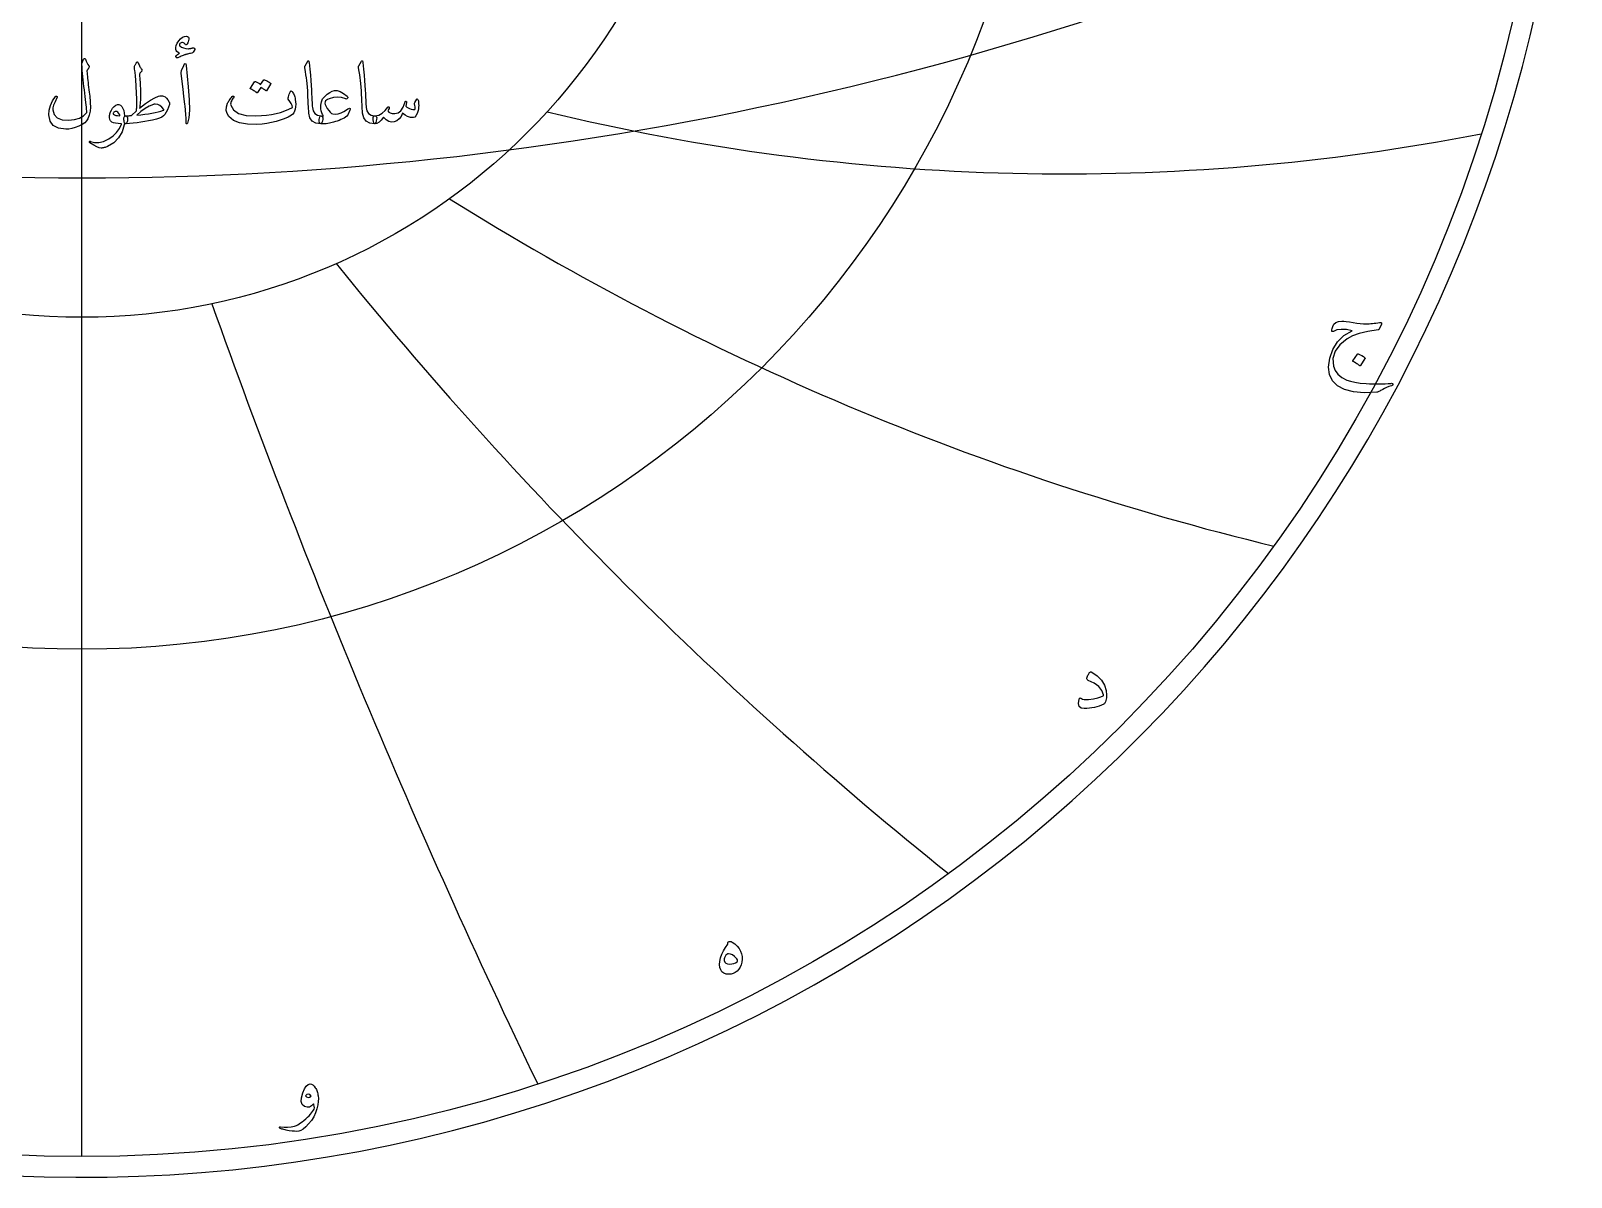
# Model space of a CAD drawing. Header units: millimetres. Extents: x -59 to 59, y -59 to 61.
# Drawn here: x -2 to 59.3, y -59.3 to -13.7 of the extents above; entities that cross this region are included whole.
import ezdxf

# ---------------------------------------------------------------- set-up
doc = ezdxf.new("R2010")
doc.units = ezdxf.units.MM
for name, color, linetype in [('CUT_OUTER', 1, 'Continuous'), ('ENGRAVE', 7, 'Continuous'), ('ENGRAVE_FINE', 8, 'Continuous'), ('TEXT', 5, 'Continuous')]:
    doc.layers.add(name, color=color, linetype=linetype)

msp = doc.modelspace()

# ---------------------------------------------------------------- linework, layer by layer
at = {"layer": 'CUT_OUTER'}
msp.add_arc((-0.0002, -0.0001), 59.3249, 136.054439, 87.802065, dxfattribs=at)
at = {"layer": 'ENGRAVE'}
for points in [[(0, -58.5), (0, 58.5)], [(0, -58.5), (0, -25.0665)]]:
    msp.add_lwpolyline(points, dxfattribs=at)
for radius in [58.5, 38.2935, 25.0665]:
    msp.add_circle((0, 0), radius, dxfattribs=at)
for centre, radius, start, end in [((39.1485, 67.8072), 87.1597, 256.3176, 280.973176), ((73.5698, 73.5698), 110.8667, 237.894618, 256.386299), ((134.8304, 77.8444), 160.329, 218.942336, 231.270124), ((300.3326, 80.4739), 313.2764, 199.58272, 205.746614)]:
    msp.add_arc(centre, radius, start, end, dxfattribs=at)
at = {"layer": 'ENGRAVE_FINE'}
msp.add_arc((0, 111.132), 130.6435, 243.541053, 296.458947, dxfattribs=at)
at = {"layer": 'TEXT'}
for points in [[(4.373, -14.5482), (4.3279, -14.5566), (4.2861, -14.5646), (4.2475, -14.5722), (4.2122, -14.5793), (4.1803, -14.5862), (4.152, -14.5931), (4.1275, -14.6001), (4.1066, -14.607), (4.0854, -14.6149), (4.0599, -14.6247), (4.0301, -14.6365), (3.9959, -14.6502), (3.9574, -14.6661), (3.9146, -14.6844), (3.8675, -14.705), (3.816, -14.7281), (3.795, -14.735), (3.7771, -14.735), (3.7622, -14.7281), (3.7503, -14.7142), (3.7432, -14.6803), (3.7633, -14.6407), (3.8106, -14.5955), (3.8852, -14.5447), (3.8281, -14.5123), (3.7849, -14.4772), (3.7555, -14.4396), (3.7399, -14.3994), (3.7369, -14.3235), (3.7555, -14.2411), (3.7957, -14.1523), (3.8575, -14.0569), (3.9313, -13.9715), (4.0072, -13.9125), (4.0852, -13.8798), (4.1655, -13.8735), (4.2102, -13.8848), (4.2407, -13.9081), (4.2569, -13.9436), (4.2589, -13.9912), (4.2511, -14.0426), (4.2381, -14.0898), (4.2199, -14.1326), (4.1966, -14.1711), (4.1732, -14.1981), (4.1516, -14.21), (4.1317, -14.2067), (4.1136, -14.1884), (4.0928, -14.1609), (4.0686, -14.1408), (4.0409, -14.128), (4.0098, -14.1226), (3.9771, -14.1226), (3.9484, -14.1295), (3.9235, -14.1434), (3.9025, -14.1641), (3.8872, -14.1892), (3.8826, -14.2126), (3.8889, -14.2342), (3.906, -14.2541), (3.97, -14.3015), (4.0478, -14.3363), (4.1395, -14.3585), (4.245, -14.3683), (4.2542, -14.3679), (4.2645, -14.367), (4.2758, -14.3653), (4.2883, -14.3631), (4.3018, -14.3604), (4.3164, -14.3575), (4.3321, -14.3543), (4.3488, -14.351), (4.367, -14.3476), (4.3834, -14.3445), (4.3981, -14.3416), (4.4111, -14.3389), (4.4225, -14.3366), (4.4327, -14.335), (4.4416, -14.334), (4.4491, -14.3337), (4.4634, -14.3352), (4.4751, -14.3397), (4.4842, -14.3473), (4.4907, -14.3579), (4.4948, -14.3681), (4.4967, -14.3778), (4.4965, -14.3871), (4.4941, -14.3959), (4.4606, -14.4587), (4.4293, -14.5049), (4.4001, -14.5348), (4.373, -14.5482)], [(0.0692, -14.7834), (0.0752, -14.7728), (0.083, -14.7653), (0.0925, -14.7607), (0.1038, -14.7592), (0.115, -14.7612), (0.1245, -14.767), (0.1323, -14.7767), (0.1384, -14.7903), (0.1706, -14.8697), (0.205, -14.9382), (0.2415, -14.996), (0.2802, -15.0429), (0.2917, -15.0598), (0.2949, -15.0792), (0.29, -15.1013), (0.2768, -15.1259), (0.2683, -15.1378), (0.2603, -15.1493), (0.2528, -15.1603), (0.2456, -15.1709), (0.2389, -15.1809), (0.2327, -15.1899), (0.2268, -15.1982), (0.2214, -15.2055), (0.2123, -15.2189), (0.2059, -15.2349), (0.202, -15.2535), (0.2007, -15.2747), (0.2048, -15.3345), (0.2102, -15.3997), (0.2169, -15.4703), (0.2249, -15.5463), (0.234, -15.6277), (0.2439, -15.7145), (0.2547, -15.8067), (0.2664, -15.9044), (0.2795, -16.0018), (0.291, -16.0933), (0.3011, -16.1791), (0.3096, -16.259), (0.3169, -16.3333), (0.323, -16.4021), (0.3281, -16.4656), (0.3321, -16.5236), (0.3367, -16.6955), (0.3226, -16.8584), (0.29, -17.0121), (0.2387, -17.1568), (0.1888, -17.2417), (0.1116, -17.3202), (0.0071, -17.3922), (-0.1245, -17.4578), (-0.2673, -17.512), (-0.4013, -17.5503), (-0.5267, -17.5726), (-0.6435, -17.5788), (-0.9358, -17.5386), (-1.1452, -17.4284), (-1.2714, -17.248), (-1.3147, -16.9976), (-1.2995, -16.811), (-1.2507, -16.6283), (-1.1681, -16.4495), (-1.0517, -16.2745), (-1.0429, -16.2644), (-1.0336, -16.2581), (-1.0238, -16.2557), (-1.0137, -16.2573), (-1.0029, -16.2614), (-0.9947, -16.2668), (-0.989, -16.2735), (-0.986, -16.2815), (-0.9838, -16.2934), (-0.9843, -16.3048), (-0.9873, -16.3158), (-0.9929, -16.3264), (-1.0723, -16.481), (-1.127, -16.6127), (-1.157, -16.7215), (-1.1625, -16.8073), (-1.1047, -16.9922), (-0.98, -17.1213), (-0.7882, -17.1946), (-0.5293, -17.2121), (-0.296, -17.1868), (-0.0977, -17.1282), (0.0655, -17.0363), (0.1937, -16.9111), (0.191, -16.8507), (0.1864, -16.7801), (0.1798, -16.6993), (0.1713, -16.6084), (0.1606, -16.5071), (0.1475, -16.3952), (0.132, -16.2727), (0.1142, -16.1396), (0.0973, -16.0023), (0.0813, -15.8672), (0.0662, -15.7342), (0.0519, -15.6034), (0.0387, -15.4747), (0.0268, -15.3482), (0.0162, -15.2239), (0.0069, -15.1017), (-0.0069, -14.9841), (-0.0063, -14.9707), (-0.0043, -14.9581), (-0.0011, -14.9465), (0.0035, -14.9357)], [(2.1796, -14.908), (2.1878, -14.8991), (2.1952, -14.8933), (2.2017, -14.8905), (2.2073, -14.8907), (2.214, -14.8937), (2.2202, -14.8993), (2.2261, -14.9075), (2.2315, -14.9184), (2.2534, -14.9651), (2.2743, -15.0083), (2.2941, -15.0481), (2.3128, -15.0844), (2.3306, -15.1169), (2.3478, -15.145), (2.3644, -15.1687), (2.3803, -15.1882), (2.3919, -15.2042), (2.3958, -15.2211), (2.3919, -15.2388), (2.3803, -15.2574), (2.3111, -15.3439), (2.3022, -15.3588), (2.2964, -15.3759), (2.2935, -15.3951), (2.2938, -15.4165), (2.305, -15.5798), (2.3145, -15.7236), (2.3223, -15.8479), (2.3284, -15.9528), (2.3329, -16.0384), (2.3361, -16.105), (2.3381, -16.1526), (2.3387, -16.1811), (2.338, -16.2655), (2.3357, -16.3455), (2.3319, -16.4212), (2.3266, -16.4925), (2.32, -16.5595), (2.3124, -16.6222), (2.3036, -16.6806), (2.2938, -16.7347), (2.5288, -16.5548), (2.7323, -16.4164), (2.9042, -16.3195), (3.0445, -16.2642), (3.107, -16.2495), (3.163, -16.2434), (3.2125, -16.246), (3.2556, -16.2573), (3.3163, -16.2888), (3.3741, -16.3386), (3.4288, -16.4064), (3.4804, -16.4925), (3.4884, -16.5131), (3.4917, -16.5366), (3.4902, -16.5632), (3.4839, -16.5928), (3.4495, -16.6992), (3.4086, -16.8004), (3.3613, -16.8964), (3.3075, -16.9872), (3.2551, -17.0456), (3.1812, -17.0962), (3.0856, -17.139), (2.9684, -17.1741), (2.8115, -17.2088), (2.6557, -17.2402), (2.501, -17.2684), (2.3474, -17.2934), (2.1951, -17.3149), (2.0442, -17.3328), (1.8949, -17.3469), (1.7471, -17.3574), (1.7305, -17.3527), (1.7151, -17.3384), (1.7011, -17.3146), (1.6883, -17.2813), (1.6771, -17.2404), (1.671, -17.2009), (1.6702, -17.1626), (1.6745, -17.1256), (1.6842, -17.0934), (1.6996, -17.0694), (1.7205, -17.0536), (1.7471, -17.0461), (1.7825, -17.0441), (1.8159, -17.0417), (1.8474, -17.0389), (1.8769, -17.0357), (1.9044, -17.0324), (1.9301, -17.0296), (1.9537, -17.0272), (1.9755, -17.0253), (2.1692, -16.8385), (2.1709, -16.8304), (2.1727, -16.8199), (2.1744, -16.807), (2.1761, -16.7918), (2.1779, -16.7741), (2.1796, -16.7541), (2.1813, -16.7318), (2.1831, -16.707), (2.1846, -16.6801), (2.1857, -16.6512), (2.1863, -16.6204), (2.1865, -16.5876), (2.1865, -16.5532), (2.1865, -16.5172), (2.1865, -16.4796), (2.1865, -16.4406), (2.1861, -16.3965), (2.1848, -16.3437), (2.1826, -16.2823), (2.1796, -16.2123), (2.1757, -16.134), (2.1709, -16.0479), (2.1653, -15.9541), (2.1588, -15.8525), (2.1439, -15.6269), (2.1303, -15.4486), (2.118, -15.3173), (2.1069, -15.2332), (2.0981, -15.1791), (2.0922, -15.138), (2.0894, -15.1099), (2.0896, -15.0948), (2.1001, -15.0663), (2.1108, -15.0394), (2.1218, -15.0144), (2.1329, -14.991), (2.1442, -14.969), (2.1558, -14.9478), (2.1676, -14.9274), (2.1796, -14.908)], [(4.0582, -15.0394), (4.0913, -14.9754), (4.1179, -14.953), (4.138, -14.972), (4.1516, -15.0325), (4.2312, -15.8801), (4.2785, -16.4004), (4.2891, -16.816), (4.263, -17.1269), (4.2, -17.3332), (4.1886, -17.3501), (4.1784, -17.3592), (4.1696, -17.3605), (4.162, -17.354), (4.1559, -17.3438), (4.1516, -17.3306), (4.149, -17.3144), (4.1482, -17.2952), (4.1482, -17.1453), (4.1412, -16.9864), (4.1274, -16.8184), (4.1066, -16.6413), (4.1021, -16.595), (4.0885, -16.47), (4.0658, -16.2663), (4.034, -15.9839), (3.9579, -15.3577), (3.9561, -15.3244), (3.9579, -15.2937), (3.9631, -15.2656), (3.9717, -15.2401)], [(8.9986, -14.8665), (9.0053, -14.8561), (9.0116, -14.8492), (9.0174, -14.8457), (9.0228, -14.8457), (9.0311, -14.8502), (9.0384, -14.8639), (9.0449, -14.8866), (9.0505, -14.9184), (9.0791, -15.1768), (9.1024, -15.4157), (9.1206, -15.6352), (9.1335, -15.8352), (9.1419, -16.0062), (9.1495, -16.1595), (9.1566, -16.2951), (9.163, -16.4129), (9.1685, -16.5131), (9.1729, -16.5954), (9.1763, -16.6601), (9.1785, -16.707), (9.2092, -16.8476), (9.2771, -16.9509), (9.3822, -17.0171), (9.5245, -17.0461), (9.5641, -17.0564), (9.5894, -17.0807), (9.6004, -17.1187), (9.5971, -17.1706), (9.5809, -17.2523), (9.5634, -17.3107), (9.5446, -17.3458), (9.5245, -17.3574), (9.3243, -17.331), (9.1768, -17.2519), (9.0821, -17.12), (9.0401, -16.9353), (9.0335, -16.847), (9.0276, -16.7585), (9.0223, -16.6697), (9.0176, -16.5807), (9.0134, -16.4915), (9.0094, -16.4021), (9.0056, -16.3125), (9.0021, -16.2227), (8.9956, -16.0513), (8.9865, -15.897), (8.9748, -15.7598), (8.9606, -15.6397), (8.9437, -15.5243), (8.9242, -15.4014), (8.9022, -15.2709), (8.8775, -15.1329), (8.8743, -15.108), (8.8749, -15.0853), (8.8795, -15.0647), (8.8879, -15.0464)], [(11.1402, -14.8665), (11.1469, -14.8561), (11.1531, -14.8492), (11.159, -14.8457), (11.1644, -14.8457), (11.1726, -14.8502), (11.1799, -14.8639), (11.1864, -14.8866), (11.1921, -14.9184), (11.2206, -15.1768), (11.244, -15.4157), (11.2621, -15.6352), (11.2751, -15.8352), (11.2834, -16.0062), (11.2911, -16.1595), (11.2981, -16.2951), (11.3045, -16.4129), (11.31, -16.5131), (11.3144, -16.5954), (11.3178, -16.6601), (11.3201, -16.707), (11.3508, -16.8476), (11.4187, -16.9509), (11.5238, -17.0171), (11.666, -17.0461), (11.7056, -17.0564), (11.7309, -17.0807), (11.7419, -17.1187), (11.7387, -17.1706), (11.7225, -17.2523), (11.705, -17.3107), (11.6861, -17.3458), (11.666, -17.3574), (11.4658, -17.331), (11.3183, -17.2519), (11.2236, -17.12), (11.1817, -16.9353), (11.1751, -16.847), (11.1691, -16.7585), (11.1638, -16.6697), (11.1592, -16.5807), (11.155, -16.4915), (11.151, -16.4021), (11.1472, -16.3125), (11.1436, -16.2227), (11.1371, -16.0513), (11.1281, -15.897), (11.1164, -15.7598), (11.1021, -15.6397), (11.0852, -15.5243), (11.0658, -15.4014), (11.0437, -15.2709), (11.0191, -15.1329), (11.0158, -15.108), (11.0165, -15.0853), (11.021, -15.0647), (11.0295, -15.0464)], [(7.2411, -15.6103), (7.2454, -15.606), (7.2515, -15.6034), (7.2593, -15.6025), (7.2688, -15.6034), (7.3028, -15.6161), (7.3358, -15.6302), (7.3677, -15.6455), (7.3985, -15.6622), (7.4285, -15.6803), (7.4578, -15.7002), (7.4864, -15.7219), (7.5144, -15.7452), (7.5198, -15.7524), (7.5222, -15.7599), (7.5216, -15.7679), (7.5179, -15.7764), (7.3518, -16.0393), (7.3473, -16.0428), (7.3406, -16.0428), (7.3317, -16.0393), (7.3207, -16.0324), (7.3131, -16.026), (7.3008, -16.0172), (7.2837, -16.0061), (7.2619, -15.9926), (7.2351, -15.9765), (7.203, -15.9576), (7.1659, -15.9358), (7.1235, -15.9113), (6.992, -16.1154), (6.986, -16.1217), (6.9782, -16.1232), (6.9687, -16.1199), (6.9574, -16.1119), (6.9477, -16.105), (6.9323, -16.0946), (6.9114, -16.0808), (6.8848, -16.0635), (6.8521, -16.0428), (6.813, -16.0185), (6.7673, -15.9909), (6.7152, -15.9597), (6.7098, -15.9545), (6.7074, -15.9493), (6.7081, -15.9441), (6.7118, -15.939), (6.8813, -15.6864), (6.8856, -15.6821), (6.8917, -15.6795), (6.8995, -15.6786), (6.909, -15.6795), (6.938, -15.6889), (6.9661, -15.6998), (6.9933, -15.7122), (7.0197, -15.7262), (7.0452, -15.7414), (7.0699, -15.7578), (7.0936, -15.7752), (7.1166, -15.7937)], [(8.369, -16.0704), (8.3922, -16.0996), (8.4135, -16.1318), (8.4329, -16.1671), (8.4503, -16.2054), (8.4657, -16.2464), (8.4792, -16.2901), (8.4908, -16.3364), (8.5004, -16.3853), (8.513, -16.4834), (8.516, -16.5807), (8.5095, -16.6772), (8.4935, -16.7727), (8.4693, -16.8579), (8.4382, -16.9267), (8.4001, -16.979), (8.3551, -17.0149), (8.2124, -17.0904), (8.061, -17.1576), (7.901, -17.2167), (7.7324, -17.2675), (7.5551, -17.3096), (7.3691, -17.3427), (7.1745, -17.3667), (6.9713, -17.3816), (6.5903, -17.3778), (6.2776, -17.3246), (6.0332, -17.2221), (5.8572, -17.0703), (5.785, -16.9516), (5.7517, -16.8238), (5.7573, -16.6869), (5.8019, -16.5409), (5.8169, -16.5095), (5.8343, -16.4774), (5.8541, -16.4446), (5.8763, -16.4112), (5.9008, -16.3772), (5.9277, -16.3424), (5.957, -16.3071), (5.9887, -16.2711), (5.9993, -16.2609), (6.0103, -16.2547), (6.0218, -16.2523), (6.0337, -16.2538), (6.0417, -16.2568), (6.0484, -16.2624), (6.0538, -16.2707), (6.0579, -16.2815), (6.0598, -16.2916), (6.0588, -16.3014), (6.0547, -16.3107), (6.0475, -16.3195), (6.0179, -16.3548), (5.9913, -16.3913), (5.9677, -16.4292), (5.9472, -16.4683), (5.9331, -16.5057), (5.9256, -16.5418), (5.9245, -16.5766), (5.9299, -16.6101), (6.038, -16.8058), (6.2413, -16.9431), (6.5397, -17.0221), (6.9332, -17.0426), (7.1495, -17.0343), (7.3557, -17.0162), (7.5517, -16.9884), (7.7376, -16.9509), (7.9135, -16.9037), (8.0796, -16.8467), (8.2361, -16.78), (8.3828, -16.7035), (8.3685, -16.6322), (8.3361, -16.5531), (8.2855, -16.4661), (8.2167, -16.3714), (8.2146, -16.3623), (8.215, -16.3455), (8.218, -16.3208), (8.2237, -16.2884), (8.2252, -16.2851), (8.2262, -16.2823), (8.2269, -16.28), (8.2271, -16.278), (8.2384, -16.2339), (8.2548, -16.1846), (8.2764, -16.1301), (8.3032, -16.0704), (8.3151, -16.0523), (8.33, -16.0462), (8.348, -16.0523), (8.369, -16.0704)], [(10.6904, -16.7935), (10.597, -17.0011), (10.5851, -17.0216), (10.5736, -17.0383), (10.5626, -17.051), (10.552, -17.0599), (10.4982, -17.0968), (10.4404, -17.1313), (10.3788, -17.1634), (10.3133, -17.1931), (10.2441, -17.2209), (10.1715, -17.2472), (10.0953, -17.2719), (10.0158, -17.2952), (9.867, -17.3315), (9.7355, -17.354), (9.6214, -17.3626), (9.5245, -17.3574), (9.4875, -17.3406), (9.4631, -17.3073), (9.4512, -17.2575), (9.4518, -17.1914), (9.4607, -17.1317), (9.4735, -17.0876), (9.4901, -17.059), (9.5107, -17.0461), (9.5141, -17.0461), (9.5176, -17.0461), (9.521, -17.0461), (9.5245, -17.0461), (9.5502, -17.0487), (9.5755, -17.0495), (9.6004, -17.0487), (9.6248, -17.0461), (9.5829, -16.984), (9.5504, -16.9155), (9.5275, -16.8404), (9.5141, -16.7589), (9.5122, -16.6129), (9.5375, -16.483), (9.59, -16.369), (9.6698, -16.2711), (9.7725, -16.1796), (9.8731, -16.1093), (9.9714, -16.0603), (10.0677, -16.0324), (10.1715, -16.0326), (10.2891, -16.0713), (10.4205, -16.1485), (10.5659, -16.2642), (10.5823, -16.2821), (10.5901, -16.3014), (10.5892, -16.3219), (10.5797, -16.3437), (10.5661, -16.3606), (10.5494, -16.3697), (10.5297, -16.371), (10.507, -16.3645), (10.3442, -16.3174), (10.181, -16.3005), (10.0173, -16.3139), (9.8532, -16.3576), (9.7881, -16.385), (9.7381, -16.4155), (9.7033, -16.449), (9.6836, -16.4856), (9.6789, -16.5319), (9.6923, -16.5911), (9.7239, -16.6633), (9.7736, -16.7485), (9.8341, -16.8346), (9.8912, -16.899), (9.9448, -16.9418), (9.995, -16.963), (10.1042, -16.9738), (10.2138, -16.9613), (10.3239, -16.9254), (10.4344, -16.8662), (10.5347, -16.797), (10.5866, -16.7641), (10.6281, -16.7451), (10.6593, -16.7399), (10.68, -16.7485), (10.6885, -16.7591), (10.693, -16.7701), (10.6936, -16.7816), (10.6904, -16.7935)], [(13.344, -16.3714), (13.3515, -16.3662), (13.3604, -16.368), (13.3706, -16.3766), (13.382, -16.3922), (13.3944, -16.4186), (13.4037, -16.4562), (13.4099, -16.505), (13.4132, -16.5652), (13.4143, -16.6335), (13.4106, -16.7001), (13.4021, -16.765), (13.389, -16.8281), (13.3505, -16.9509), (13.3076, -17.0391), (13.2605, -17.0928), (13.209, -17.1118), (13.0873, -17.1047), (12.9747, -17.0729), (12.8711, -17.0164), (12.7766, -16.9353), (12.7117, -17.0631), (12.6347, -17.1628), (12.5457, -17.2344), (12.4445, -17.2779), (12.3383, -17.2874), (12.2308, -17.2606), (12.1221, -17.1974), (12.012, -17.098), (11.9229, -17.2115), (11.8356, -17.2926), (11.7499, -17.3412), (11.666, -17.3574), (11.6492, -17.3479), (11.6332, -17.3194), (11.618, -17.2718), (11.6038, -17.2052), (11.5986, -17.1395), (11.6072, -17.091), (11.6297, -17.0599), (11.666, -17.0461), (11.8256, -17.0099), (11.9653, -16.9397), (12.0851, -16.8352), (12.185, -16.6966), (12.1904, -16.6891), (12.1962, -16.6837), (12.2025, -16.6804), (12.2092, -16.6793), (12.2174, -16.6802), (12.2248, -16.6828), (12.2313, -16.6871), (12.2369, -16.6932), (12.2401, -16.7118), (12.2326, -16.7433), (12.2142, -16.7879), (12.185, -16.8454), (12.2233, -16.8897), (12.2827, -16.9224), (12.3634, -16.9433), (12.4652, -16.9526), (12.5921, -16.926), (12.7031, -16.8393), (12.798, -16.6925), (12.8769, -16.4856), (12.8808, -16.475), (12.8856, -16.4674), (12.8912, -16.4629), (12.8977, -16.4614), (12.9074, -16.4622), (12.9158, -16.4648), (12.923, -16.4692), (12.9288, -16.4752), (12.9331, -16.4839), (12.9357, -16.4925), (12.9366, -16.5012), (12.9357, -16.5098), (12.9011, -16.6551), (12.9416, -16.691), (12.9902, -16.7226), (13.0471, -16.7498), (13.1122, -16.7727), (13.1755, -16.7877), (13.2238, -16.7909), (13.2568, -16.7825), (13.2748, -16.7624), (13.2806, -16.7317), (13.2774, -16.688), (13.2651, -16.6313), (13.2436, -16.5617), (13.2473, -16.542), (13.2653, -16.5038), (13.2975, -16.4469), (13.344, -16.3714)], [(1.6779, -17.3955), (1.5969, -17.6803), (1.4608, -17.9188), (1.2699, -18.111), (1.0241, -18.2569), (0.9897, -18.2718), (0.9557, -18.2851), (0.9222, -18.2968), (0.8891, -18.3071), (0.8567, -18.3157), (0.8251, -18.3222), (0.7944, -18.3269), (0.7646, -18.3296), (0.6902, -18.319), (0.5916, -18.2803), (0.4688, -18.2135), (0.3217, -18.1186), (0.306, -18.1049), (0.2967, -18.0917), (0.2939, -18.079), (0.2975, -18.0667), (0.3057, -18.0571), (0.3166, -18.0528), (0.33, -18.0537), (0.346, -18.0597), (0.4988, -18.1093), (0.6703, -18.109), (0.8604, -18.0591), (1.069, -17.9594), (1.2394, -17.8437), (1.3804, -17.7077), (1.492, -17.5514), (1.5742, -17.3747), (1.5735, -17.3685), (1.5716, -17.3635), (1.5683, -17.3598), (1.5638, -17.3574), (1.4446, -17.3505), (1.3432, -17.3367), (1.2595, -17.3159), (1.1936, -17.2882), (1.1426, -17.2454), (1.1106, -17.1862), (1.0976, -17.1105), (1.1036, -17.0184), (1.1056, -17.0062), (1.108, -16.9937), (1.1108, -16.9811), (1.114, -16.9682), (1.1177, -16.9549), (1.1218, -16.941), (1.1263, -16.9264), (1.1313, -16.9111), (1.172, -16.8123), (1.2213, -16.7304), (1.2792, -16.6653), (1.3458, -16.6171), (1.4139, -16.5907), (1.4764, -16.5911), (1.5333, -16.6184), (1.5845, -16.6724), (1.6293, -16.7477), (1.6632, -16.835), (1.6864, -16.9345), (1.6987, -17.0461), (1.7055, -17.0459), (1.7121, -17.0456), (1.7185, -17.0451), (1.7246, -17.0443), (1.7308, -17.0436), (1.7372, -17.043), (1.7438, -17.0427), (1.7506, -17.0426), (1.7739, -17.0476), (1.7921, -17.0625), (1.8051, -17.0874), (1.8129, -17.1222), (1.8161, -17.1604), (1.8155, -17.1991), (1.8109, -17.2383), (1.8025, -17.2779), (1.7915, -17.3127), (1.7791, -17.3375), (1.7655, -17.3525), (1.7506, -17.3574), (1.6849, -17.3574), (1.6844, -17.3637), (1.6831, -17.3721), (1.681, -17.3827), (1.6779, -17.3955)], [(1.5119, -17.008), (1.4756, -16.9446), (1.4358, -16.8999), (1.3925, -16.8737), (1.3458, -16.8662), (1.3179, -16.8735), (1.2931, -16.8852), (1.2712, -16.9012), (1.2524, -16.9215), (1.2463, -16.9323), (1.2455, -16.944), (1.2498, -16.9565), (1.2593, -16.9699), (1.295, -17.0013), (1.3467, -17.0227), (1.4144, -17.0342), (1.498, -17.0357), (1.5067, -17.0339), (1.5119, -17.0288), (1.5136, -17.0201), (1.5119, -17.008)], [(2.9234, -16.5755), (2.9059, -16.5762), (2.888, -16.5781), (2.8696, -16.5814), (2.8508, -16.5859), (2.6808, -16.6527), (2.5135, -16.7459), (2.3487, -16.8655), (2.1865, -17.0115), (2.3485, -16.9963), (2.5022, -16.9786), (2.6477, -16.9583), (2.785, -16.9353), (2.9141, -16.9096), (3.035, -16.8809), (3.1477, -16.8491), (3.2521, -16.8143), (3.2618, -16.8102), (3.2668, -16.8047), (3.267, -16.798), (3.2625, -16.79), (3.1881, -16.6988), (3.1068, -16.6326), (3.0186, -16.5915), (2.9234, -16.5755)], [(51.7649, -25.3406), (51.6764, -25.5399), (51.6683, -25.553), (51.6588, -25.5629), (51.648, -25.5696), (51.6358, -25.5731), (51.2264, -25.6377), (50.8839, -25.717), (50.6082, -25.8111), (50.3995, -25.92), (50.1068, -26.1587), (49.9188, -26.4209), (49.8356, -26.7067), (49.857, -27.016), (49.9221, -27.1834), (50.0323, -27.3315), (50.1878, -27.4602), (50.3884, -27.5695), (50.5294, -27.6184), (50.7049, -27.6581), (50.915, -27.6886), (51.1597, -27.7098), (51.2898, -27.716), (51.418, -27.7199), (51.5444, -27.7215), (51.669, -27.7208), (51.7912, -27.7181), (51.9107, -27.7135), (52.0274, -27.707), (52.1413, -27.6987), (52.1681, -27.6969), (52.1893, -27.6987), (52.205, -27.7042), (52.2151, -27.7135), (52.2207, -27.7248), (52.2225, -27.7365), (52.2207, -27.7488), (52.2151, -27.7614), (52.2111, -27.7682), (52.2064, -27.7739), (52.201, -27.7784), (52.1948, -27.7817), (52.1883, -27.7846), (52.1815, -27.7877), (52.1744, -27.7911), (52.1672, -27.7947), (52.0608, -27.8286), (51.967, -27.8638), (51.8856, -27.9005), (51.8166, -27.9386), (51.7724, -27.966), (51.7322, -27.9893), (51.6958, -28.0085), (51.6634, -28.0235), (51.6354, -28.035), (51.6122, -28.0437), (51.5939, -28.0497), (51.5804, -28.053), (51.0758, -28.0717), (50.6468, -28.0354), (50.2934, -27.9443), (50.0157, -27.7983), (49.8151, -27.5981), (49.6965, -27.3481), (49.6601, -27.0483), (49.7057, -26.6986), (49.8266, -26.3464), (50.0157, -26.0464), (50.2731, -25.7984), (50.5988, -25.6026), (50.3681, -25.5585), (50.167, -25.5482), (49.9954, -25.5715), (49.8533, -25.6284), (49.8409, -25.633), (49.8294, -25.6358), (49.8187, -25.6367), (49.8091, -25.6358), (49.801, -25.6328), (49.7952, -25.6275), (49.7918, -25.6199), (49.7906, -25.61), (49.7957, -25.5641), (49.8035, -25.5186), (49.8141, -25.4737), (49.8275, -25.4292), (49.8746, -25.3427), (49.9493, -25.2788), (50.0517, -25.2375), (50.1818, -25.2188), (50.2641, -25.2195), (50.3672, -25.229), (50.4911, -25.2472), (50.6357, -25.2742), (50.7849, -25.3011), (50.9226, -25.3194), (51.0488, -25.3288), (51.1634, -25.3295), (51.2185, -25.3271), (51.2769, -25.3235), (51.3385, -25.3188), (51.4033, -25.3129), (51.4713, -25.3056), (51.5426, -25.2968), (51.6171, -25.2863), (51.6948, -25.2742), (51.7393, -25.2728), (51.7658, -25.2834), (51.7744, -25.306), (51.7649, -25.3406)], [(50.8128, -26.5363), (50.8174, -26.5316), (50.8239, -26.5289), (50.8322, -26.5279), (50.8423, -26.5289), (50.9141, -26.5579), (50.9817, -26.5935), (51.0451, -26.6354), (51.1044, -26.6839), (51.1101, -26.6912), (51.1127, -26.6986), (51.112, -26.706), (51.108, -26.7134), (50.9346, -26.9939), (50.9281, -27.0005), (50.9198, -27.0022), (50.9097, -26.9987), (50.8977, -26.9902), (50.8873, -26.9828), (50.8709, -26.9717), (50.8486, -26.9569), (50.8202, -26.9385), (50.7854, -26.9164), (50.7436, -26.8905), (50.695, -26.861), (50.6394, -26.8278), (50.632, -26.8223), (50.6283, -26.8167), (50.6283, -26.8112), (50.632, -26.8056)], [(40.0333, -39.4477), (40.048, -39.4038), (40.0624, -39.3642), (40.0766, -39.329), (40.0905, -39.2982), (40.104, -39.2716), (40.1168, -39.2489), (40.1289, -39.2301), (40.1404, -39.2152), (40.1581, -39.2009), (40.1782, -39.1949), (40.2006, -39.1972), (40.2252, -39.2078), (40.4437, -39.3543), (40.6118, -39.5243), (40.7297, -39.7178), (40.7972, -39.9348), (40.8067, -39.9969), (40.8129, -40.0575), (40.8159, -40.1168), (40.8157, -40.1747), (40.812, -40.2307), (40.8046, -40.2845), (40.7935, -40.3359), (40.7788, -40.385), (40.7656, -40.4113), (40.7483, -40.4349), (40.7269, -40.4556), (40.7013, -40.4736), (40.6132, -40.5167), (40.5223, -40.5539), (40.4287, -40.585), (40.3322, -40.6102), (40.2335, -40.6298), (40.133, -40.6443), (40.0306, -40.6537), (39.9263, -40.6581), (39.8027, -40.6374), (39.727, -40.5677), (39.6994, -40.4492), (39.7197, -40.2817), (39.7266, -40.2635), (39.7363, -40.2494), (39.7487, -40.2395), (39.7639, -40.2337), (39.7771, -40.2354), (39.7907, -40.2402), (39.8048, -40.2483), (39.8193, -40.2596), (39.8643, -40.2838), (39.9254, -40.2974), (40.0027, -40.3004), (40.0961, -40.2928), (40.2988, -40.2633), (40.4642, -40.2301), (40.5922, -40.1931), (40.6828, -40.1526), (40.6874, -40.147), (40.6902, -40.1378), (40.6911, -40.1249), (40.6902, -40.1083), (40.6277, -39.9339), (40.5066, -39.7798), (40.3269, -39.6461), (40.0887, -39.5326), (40.0576, -39.5162), (40.0379, -39.4966), (40.0299, -39.4738), (40.0333, -39.4477)], [(25.752, -49.9484), (25.7835, -49.9339), (25.8193, -49.9309), (25.8592, -49.9394), (25.9033, -49.9595), (26.0128, -50.0328), (26.1053, -50.1163), (26.1807, -50.2099), (26.2391, -50.3137), (26.2794, -50.4219), (26.3009, -50.5324), (26.3034, -50.6452), (26.287, -50.7603), (26.2573, -50.8652), (26.216, -50.9586), (26.1632, -51.0405), (26.0988, -51.1108), (26.0262, -51.1674), (25.9485, -51.2077), (25.8657, -51.2319), (25.7778, -51.24), (25.6629, -51.2317), (25.5693, -51.1994), (25.4969, -51.1431), (25.4457, -51.0629), (25.415, -50.9653), (25.4041, -50.8534), (25.4131, -50.7273), (25.442, -50.5868), (25.4888, -50.4411), (25.5518, -50.3027), (25.6309, -50.1717), (25.7261, -50.048), (25.7293, -50.0423), (25.7317, -50.0323), (25.733, -50.0183), (25.7335, -50.0001), (25.7347, -49.9802), (25.7381, -49.965), (25.7439, -49.9544), (25.752, -49.9484)], [(26.1025, -50.7418), (26.118, -50.7224), (26.1201, -50.6975), (26.1088, -50.6671), (26.0841, -50.6311), (25.9985, -50.5379), (25.9152, -50.4724), (25.8343, -50.4346), (25.7556, -50.4244), (25.7183, -50.4311), (25.6837, -50.4512), (25.6519, -50.4846), (25.6228, -50.5315), (25.5995, -50.582), (25.585, -50.6265), (25.5792, -50.665), (25.5822, -50.6975), (25.608, -50.7573), (25.6523, -50.7999), (25.715, -50.8255), (25.7962, -50.8341), (25.886, -50.8283), (25.9669, -50.811), (26.0391, -50.7822), (26.1025, -50.7418)], [(8.7955, -55.9664), (8.8629, -55.81), (8.9358, -55.6988), (9.0142, -55.6329), (9.0981, -55.6121), (9.1507, -55.6213), (9.2015, -55.649), (9.2504, -55.6952), (9.2974, -55.7597), (9.32, -55.7971), (9.3399, -55.8354), (9.3569, -55.8746), (9.3712, -55.9147), (9.3834, -55.956), (9.3943, -55.9987), (9.4037, -56.0427), (9.4118, -56.0882), (9.4194, -56.1894), (9.4127, -56.3087), (9.3918, -56.4459), (9.3565, -56.6011), (9.3043, -56.7619), (9.2328, -56.9157), (9.142, -57.0626), (9.0317, -57.2026), (8.9162, -57.3247), (8.8131, -57.4139), (8.7224, -57.4704), (8.6442, -57.4942), (8.5644, -57.4983), (8.4726, -57.496), (8.3688, -57.4873), (8.2531, -57.472), (8.1944, -57.4625), (8.14, -57.4522), (8.0901, -57.4413), (8.0446, -57.4296), (8.0032, -57.4177), (7.9657, -57.4061), (7.9321, -57.3947), (7.9025, -57.3835), (7.8849, -57.3738), (7.873, -57.3632), (7.8665, -57.3516), (7.8656, -57.3392), (7.8713, -57.3267), (7.8813, -57.3189), (7.8953, -57.3157), (7.9135, -57.317), (8.0559, -57.3309), (8.1949, -57.3318), (8.3308, -57.3198), (8.4634, -57.2949), (8.5043, -57.2822), (8.5497, -57.2626), (8.5994, -57.2361), (8.6535, -57.2026), (8.7119, -57.1623), (8.7748, -57.115), (8.842, -57.0608), (8.9136, -56.9997), (8.9837, -56.9365), (9.0465, -56.8761), (9.1018, -56.8184), (9.1498, -56.7635), (9.1902, -56.7111), (9.2227, -56.6611), (9.2474, -56.6134), (9.2642, -56.5679), (9.2545, -56.4992), (9.2439, -56.448), (9.2324, -56.4143), (9.2199, -56.3982), (9.145, -56.4865), (9.0603, -56.5338), (8.966, -56.54), (8.862, -56.5052), (8.7762, -56.43), (8.7365, -56.3151), (8.7429, -56.1606), (8.7955, -55.9664)], [(9.1314, -56.1029), (9.0769, -56.037), (9.0206, -56.0125), (8.9625, -56.0296), (8.9026, -56.0882), (8.9515, -56.1278), (9.0059, -56.1435), (9.0659, -56.1352), (9.1314, -56.1029)]]:
    msp.add_lwpolyline(points, close=True, dxfattribs=at)

doc.saveas('drawing.dxf')
